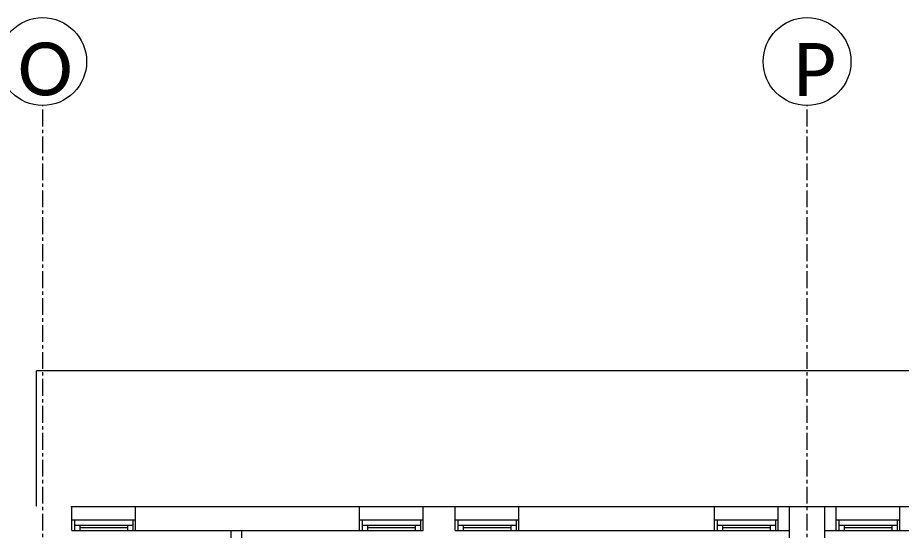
# Model space of a CAD drawing. Header units: millimetres. Extents: x 26027 to 581921, y 7230 to 233891.
# Drawn here: x 553113 to 561437, y 142385 to 147218 of the extents above; entities that cross this region are included whole.
import ezdxf

# ---------------------------------------------------------------- set-up
doc = ezdxf.new("R2010")
doc.units = ezdxf.units.MM
doc.header["$LTSCALE"] = 5
doc.linetypes.add('CENTER', pattern=[50.8, 31.75, -6.35, 6.35, -6.35])
doc.linetypes.add('HIDDEN2', pattern=[0.1875, 0.125, -0.0625])
for name, color, linetype, lineweight in [('Aluminum', 252, 'Continuous', 5), ('AxisBalloons_2', 252, 'Continuous', 0), ('Proj', 252, 'HIDDEN2', 5), ('Structure', 252, 'Continuous', 5), ('Text', 252, 'Continuous', 5), ('Walls', 252, 'Continuous', 5)]:
    doc.layers.add(name, color=color, linetype=linetype, lineweight=lineweight)
doc.layers.add('axes', color=252, linetype='Continuous')
doc.styles.get("Standard").update_dxf_attribs({"font": 'calibri.ttf'})

msp = doc.modelspace()

# ---------------------------------------------------------------- linework, layer by layer
at = {"layer": 'Aluminum'}
for p, q in [((553623.8, 142485.3, 0), (554223.8, 142485.3, 0)), ((553648.8, 142485.3, 0), (553648.8, 142385.3, 0)), ((553648.8, 142435.3, 0), (554198.8, 142435.3, 0)), ((553698.8, 142435.3, 0), (553698.8, 142385.3, 0)), ((554148.8, 142435.3, 0), (554148.8, 142385.3, 0)), ((554198.8, 142485.3, 0), (554198.8, 142385.3, 0)), ((556333.8, 142485.3, 0), (556933.8, 142485.3, 0)), ((556358.8, 142485.3, 0), (556358.8, 142385.3, 0)), ((556358.8, 142435.3, 0), (556908.8, 142435.3, 0)), ((556408.8, 142435.3, 0), (556408.8, 142385.3, 0)), ((556858.8, 142435.3, 0), (556858.8, 142385.3, 0)), ((556908.8, 142485.3, 0), (556908.8, 142385.3, 0)), ((557233.8, 142485.3, 0), (557833.8, 142485.3, 0)), ((557258.8, 142485.3, 0), (557258.8, 142385.3, 0)), ((557258.8, 142435.3, 0), (557808.8, 142435.3, 0)), ((557308.8, 142435.3, 0), (557308.8, 142385.3, 0)), ((557758.8, 142435.3, 0), (557758.8, 142385.3, 0)), ((557808.8, 142485.3, 0), (557808.8, 142385.3, 0)), ((559677.4, 142485.3, 0), (560277.4, 142485.3, 0)), ((559702.4, 142485.3, 0), (559702.4, 142385.3, 0)), ((559702.4, 142435.3, 0), (560252.4, 142435.3, 0)), ((559752.4, 142435.3, 0), (559752.4, 142385.3, 0)), ((560202.4, 142435.3, 0), (560202.4, 142385.3, 0)), ((560252.4, 142485.3, 0), (560252.4, 142385.3, 0)), ((560823.8, 142485.3, 0), (561423.8, 142485.3, 0)), ((560848.8, 142485.3, 0), (560848.8, 142385.3, 0)), ((560848.8, 142435.3, 0), (561398.8, 142435.3, 0)), ((560898.8, 142435.3, 0), (560898.8, 142385.3, 0)), ((561348.8, 142435.3, 0), (561348.8, 142385.3, 0)), ((561398.8, 142485.3, 0), (561398.8, 142385.3, 0)), ((553623.8, 142385.3, 0), (554223.8, 142385.3, 0)), ((554148.8, 142410.3, 0), (553698.8, 142410.3, 0)), ((556333.8, 142385.3, 0), (556933.8, 142385.3, 0)), ((556858.8, 142410.3, 0), (556408.8, 142410.3, 0)), ((557233.8, 142385.3, 0), (557833.8, 142385.3, 0)), ((557758.8, 142410.3, 0), (557308.8, 142410.3, 0)), ((559677.4, 142385.3, 0), (560277.4, 142385.3, 0)), ((560202.4, 142410.3, 0), (559752.4, 142410.3, 0)), ((560823.8, 142385.3, 0), (561423.8, 142385.3, 0)), ((561348.8, 142410.3, 0), (560898.8, 142410.3, 0))]:
    msp.add_line(p, q, dxfattribs=at)
at = {"layer": 'axes', "linetype": 'CENTER', "lineweight": 0}
for p, q in [((553348.8, 120285.6, 0), (553348.8, 146390.3, 0)), ((560548.8, 120285.6, 0), (560548.8, 146390.3, 0)), ((560548.8, 120285.6, 0), (560548.8, 146390.3, 0))]:
    msp.add_line(p, q, dxfattribs=at)
at = {"layer": 'AxisBalloons_2'}
for centre in [(553348.8, 146804.2, 0), (560548.8, 146804.2, 0)]:
    msp.add_circle(centre, 413.9, dxfattribs=at)
at = {"layer": 'Proj'}
for p, q in [((553623.8, 142610.3, 0), (554223.8, 142610.3, 0)), ((556333.8, 142610.3, 0), (556933.8, 142610.3, 0)), ((557233.8, 142610.3, 0), (557833.8, 142610.3, 0)), ((559677.4, 142610.3, 0), (560277.4, 142610.3, 0)), ((560823.8, 142610.3, 0), (561423.8, 142610.3, 0))]:
    msp.add_line(p, q, dxfattribs=at)
msp.add_lwpolyline([(553288.8, 127680.3), (553288.8, 126400.3), (576913.8, 126400.3), (576913.8, 143890.3), (553288.8, 143890.3), (553288.8, 142610.3)], dxfattribs=at)
at = {"layer": 'Structure', "elevation": 0}
msp.add_lwpolyline([(560383.8, 142610.3), (560713.8, 142610.3), (560713.8, 142280.3), (560383.8, 142280.3)], close=True, dxfattribs=at)
at = {"layer": 'Walls'}
for p, q in [((553613.8, 142610.3, 0), (553623.8, 142610.3, 0)), ((553623.8, 142385.3, 0), (553623.8, 142610.3, 0)), ((554223.8, 142610.3, 0), (556333.8, 142610.3, 0)), ((554223.8, 142385.3, 0), (554223.8, 142610.3, 0)), ((556333.8, 142385.3, 0), (556333.8, 142610.3, 0)), ((556933.8, 142385.3, 0), (556933.8, 142610.3, 0)), ((556933.8, 142610.3, 0), (557233.8, 142610.3, 0)), ((557233.8, 142385.3, 0), (557233.8, 142610.3, 0)), ((557833.8, 142610.3, 0), (559808.8, 142610.3, 0)), ((557833.8, 142385.3, 0), (557833.8, 142610.3, 0)), ((559677.4, 142385.3, 0), (559677.4, 142610.3, 0)), ((560277.4, 142385.3, 0), (560277.4, 142610.3, 0)), ((560277.4, 142610.3, 0), (560383.8, 142610.3, 0)), ((560713.8, 142610.3, 0), (560823.8, 142610.3, 0)), ((560823.8, 142385.3, 0), (560823.8, 142610.3, 0)), ((561423.8, 142610.3, 0), (563398.8, 142610.3, 0)), ((561423.8, 142385.3, 0), (561423.8, 142610.3, 0)), ((554223.8, 142385.3, 0), (556333.8, 142385.3, 0)), ((555123.8, 142285.3, 0), (555123.8, 142385.3, 0)), ((555223.8, 142285.3, 0), (555223.8, 142385.3, 0)), ((557833.8, 142385.3, 0), (559808.8, 142385.3, 0)), ((560277.4, 142385.3, 0), (560383.8, 142385.3, 0)), ((560713.8, 142385.3, 0), (560823.8, 142385.3, 0)), ((561423.8, 142385.3, 0), (563398.8, 142385.3, 0))]:
    msp.add_line(p, q, dxfattribs=at)

# ---------------------------------------------------------------- texts
at = {"layer": 'Text', "char_height": 500, "attachment_point": 1}
for s, insert in [('O', (553115, 146984.5, 0)), ('P', (560420.9, 146978.4, 0))]:
    msp.add_mtext_dynamic_manual_height_columns(s, width=500, gutter_width=1, heights=[0], dxfattribs=dict(at, insert=insert))

doc.saveas('drawing.dxf')
